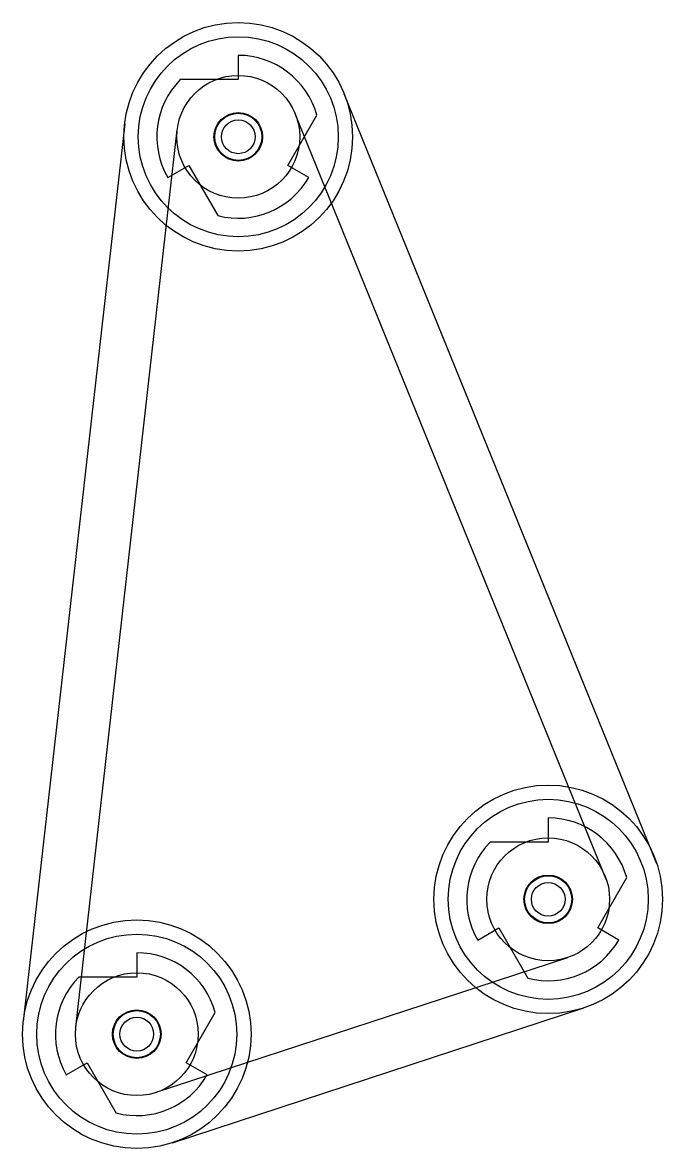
# Model space of a CAD drawing. Extents: x 0.5 to 2.74, y 15.92 to 19.86.
import ezdxf

# ---------------------------------------------------------------- set-up
doc = ezdxf.new("R2010")
doc.units = 0
doc.header["$LTSCALE"] = 5
doc.header["$MEASUREMENT"] = 0
for name, color, linetype in [('Z0_BOTCOMP', 4, 'Continuous'), ('Z0_CUT500', 4, 'Continuous'), ('Z0_RUBBER', 2, 'Continuous'), ('Z0_TOPCOMP', 6, 'Continuous')]:
    doc.layers.add(name, color=color, linetype=linetype)

msp = doc.modelspace()

# ---------------------------------------------------------------- linework, layer by layer
at = {"layer": 'Z0_BOTCOMP', "color": 4, "linetype": 'Continuous', "lineweight": 25}
for p, q in [((1.2551, 19.7485), (1.2551, 19.6635)), ((1.2551, 19.6635), (1.0521, 19.6635)), ((1.4284, 19.3635), (1.5299, 19.5393)), ((1.0083, 19.321), (1.0819, 19.3635)), ((1.0819, 19.3635), (1.1835, 19.1876)), ((1.502, 19.321), (1.4284, 19.3635)), ((2.3398, 17.08), (2.3398, 16.995)), ((2.3398, 16.995), (2.1368, 16.995)), ((2.513, 16.695), (2.6145, 16.8709)), ((2.093, 16.6525), (2.1666, 16.695)), ((2.1666, 16.695), (2.2681, 16.5192)), ((2.5866, 16.6525), (2.513, 16.695)), ((0.8999, 16.6081), (0.8999, 16.5231)), ((0.8999, 16.5231), (0.6969, 16.5231)), ((1.0732, 16.2231), (1.1747, 16.3989)), ((0.6531, 16.1806), (0.7267, 16.2231)), ((0.7267, 16.2231), (0.8283, 16.0472)), ((1.1468, 16.1806), (1.0732, 16.2231))]:
    msp.add_line(p, q, dxfattribs=at)
for centre, radius in [((1.2551, 19.4635), 0.085), ((1.2551, 19.4635), 0.059), ((2.3398, 16.795), 0.085), ((2.3398, 16.795), 0.059), ((0.8999, 16.3231), 0.085), ((0.8999, 16.3231), 0.059)]:
    msp.add_circle(centre, radius, dxfattribs=at)
for centre, start, end in [((1.2551, 19.4635), 15.4321, 90), ((1.2551, 19.4635), 135.4321, -150), ((1.2551, 19.4635), -104.5679, -30), ((2.3398, 16.795), 15.4321, 90), ((2.3398, 16.795), 135.4321, -150), ((2.3398, 16.795), -104.5679, -30), ((0.8999, 16.3231), 15.4321, 90), ((0.8999, 16.3231), 135.4321, -150), ((0.8999, 16.3231), -104.5679, -30)]:
    msp.add_arc(centre, 0.285, start, end, dxfattribs=at)
at = {"layer": 'Z0_CUT500', "color": 5, "linetype": 'Continuous', "lineweight": 25}
for centre in [(1.2551, 19.4635), (2.3398, 16.795), (0.8999, 16.3231)]:
    msp.add_circle(centre, 0.0825, dxfattribs=at)
at = {"layer": 'Z0_RUBBER', "color": 2, "linetype": 'Continuous', "lineweight": 25}
for p, q in [((2.7199, 16.9196), (1.6258, 19.614)), ((0.8577, 19.5084), (0.5025, 16.368)), ((2.5441, 16.862), (1.4538, 19.5442)), ((0.6863, 16.3472), (1.0415, 19.4876)), ((2.4068, 16.5907), (0.9669, 16.1187)), ((1.0245, 15.943), (2.4644, 16.4149))]:
    msp.add_line(p, q, dxfattribs=at)
for centre, radius in [((1.2551, 19.4635), 0.4), ((1.2551, 19.4635), 0.215), ((2.3398, 16.795), 0.4), ((2.3398, 16.795), 0.215), ((0.8999, 16.3231), 0.4), ((0.8999, 16.3231), 0.215)]:
    msp.add_circle(centre, radius, dxfattribs=at)
at = {"layer": 'Z0_TOPCOMP', "color": 6, "linetype": 'Continuous', "lineweight": 25}
for centre in [(1.2551, 19.4635), (2.3398, 16.795), (0.8999, 16.3231)]:
    msp.add_circle(centre, 0.35, dxfattribs=at)

doc.saveas('drawing.dxf')
